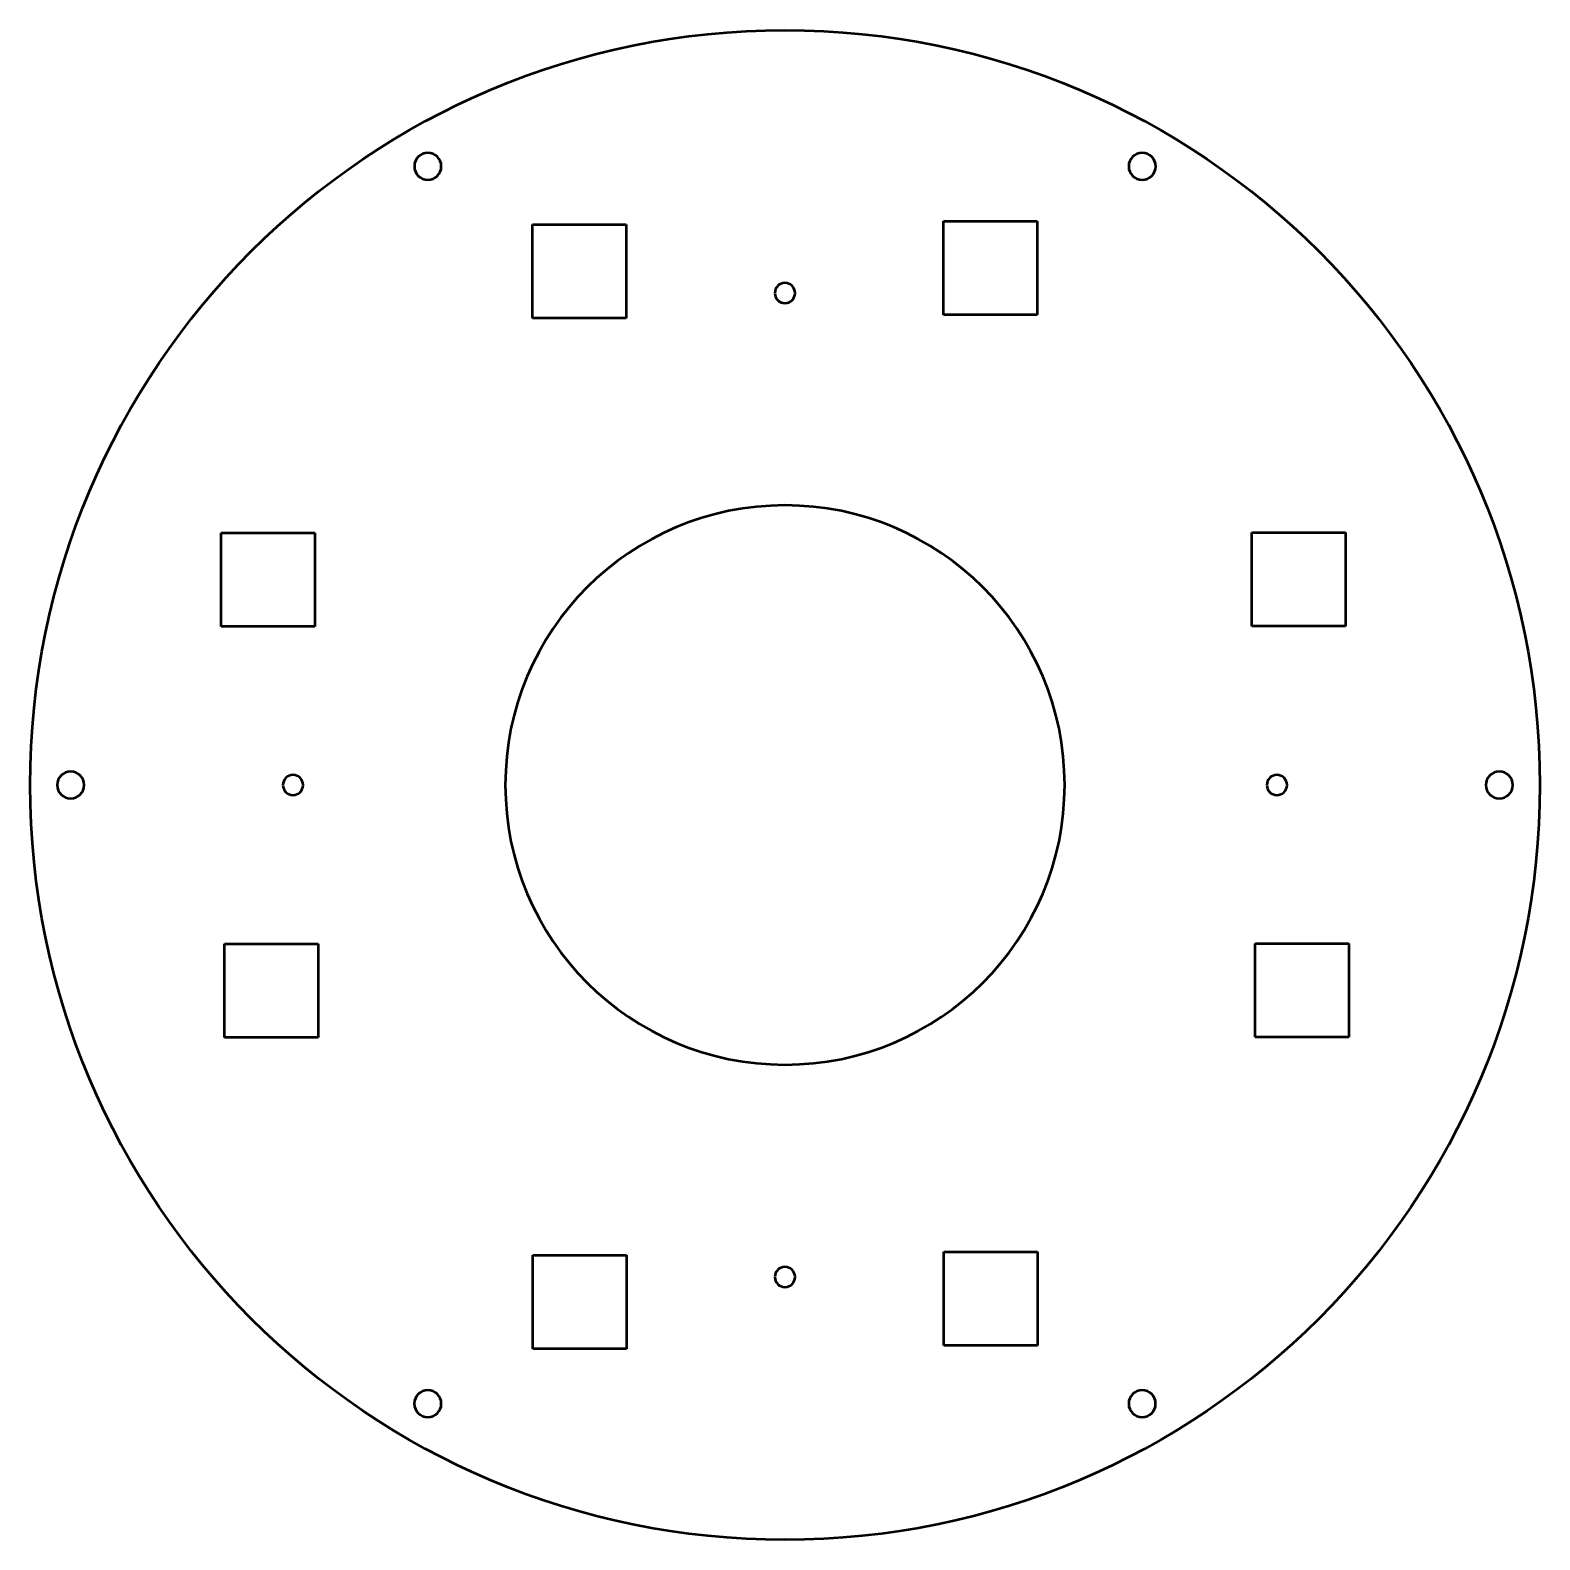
# Model space of a CAD drawing. Header units: millimetres. Extents: x 95 to 319, y 37 to 261.
import ezdxf

# ---------------------------------------------------------------- set-up
doc = ezdxf.new("R2010")
doc.units = ezdxf.units.MM
doc.header["$LTSCALE"] = 0.75
doc.layers.add('Visible', color=7, linetype='Continuous', lineweight=50)

msp = doc.modelspace()

# ---------------------------------------------------------------- linework, layer by layer
at = {"layer": 'Visible'}
for p, q in [((230.539689, 219.198675), (230.539689, 233.098675)), ((230.539689, 233.098675), (244.439689, 233.098675)), ((244.439689, 233.098675), (244.439689, 219.198675)), ((169.553123, 218.662092), (169.553123, 232.562092)), ((169.553123, 232.562092), (183.453123, 232.562092)), ((183.453123, 232.562092), (183.453123, 218.662092)), ((183.453123, 218.662092), (169.553123, 218.662092)), ((244.439689, 219.198675), (230.539689, 219.198675)), ((123.316347, 186.847862), (137.216347, 186.847862)), ((123.316347, 172.947862), (123.316347, 186.847862)), ((137.216347, 186.847862), (137.216347, 172.947862)), ((276.25392, 172.961899), (276.25392, 186.861899)), ((276.25392, 186.861899), (290.15392, 186.861899)), ((290.15392, 186.861899), (290.15392, 172.961899)), ((137.216347, 172.947862), (123.316347, 172.947862)), ((290.15392, 172.961899), (276.25392, 172.961899)), ((123.85293, 111.961296), (123.85293, 125.861296)), ((123.85293, 125.861296), (137.75293, 125.861296)), ((137.75293, 125.861296), (137.75293, 111.961296)), ((276.790503, 111.975333), (276.790503, 125.875333)), ((276.790503, 125.875333), (290.690503, 125.875333)), ((290.690503, 125.875333), (290.690503, 111.975333)), ((137.75293, 111.961296), (123.85293, 111.961296)), ((290.690503, 111.975333), (276.790503, 111.975333)), ((169.56716, 65.724519), (169.56716, 79.624519)), ((169.56716, 79.624519), (183.46716, 79.624519)), ((183.46716, 79.624519), (183.46716, 65.724519)), ((230.553727, 66.261102), (230.553727, 80.161102)), ((230.553727, 80.161102), (244.453727, 80.161102)), ((244.453727, 80.161102), (244.453727, 66.261102)), ((183.46716, 65.724519), (169.56716, 65.724519)), ((244.453727, 66.261102), (230.553727, 66.261102))]:
    msp.add_line(p, q, dxfattribs=at)
msp.add_circle((207.003425, 149.411597), 112, dxfattribs=at)
at = {"layer": 'Visible', "extrusion": (0, 0, -1)}
for centre, radius in [((-154.004053, 241.210653), 2), ((-260.004053, 241.209928), 2), ((-206.998959, 222.408875), 1.5), ((-207.003425, 149.411597), 41.5), ((-101.003425, 149.412322), 2), ((-133.998961, 149.408873), 1.5), ((-279.998961, 149.408877), 1.5), ((-313.003425, 149.410872), 2), ((-206.998964, 76.408875), 1.5), ((-154.002797, 57.613267), 2), ((-260.002797, 57.612542), 2)]:
    msp.add_circle(centre, radius, dxfattribs=at)

doc.saveas('drawing.dxf')
